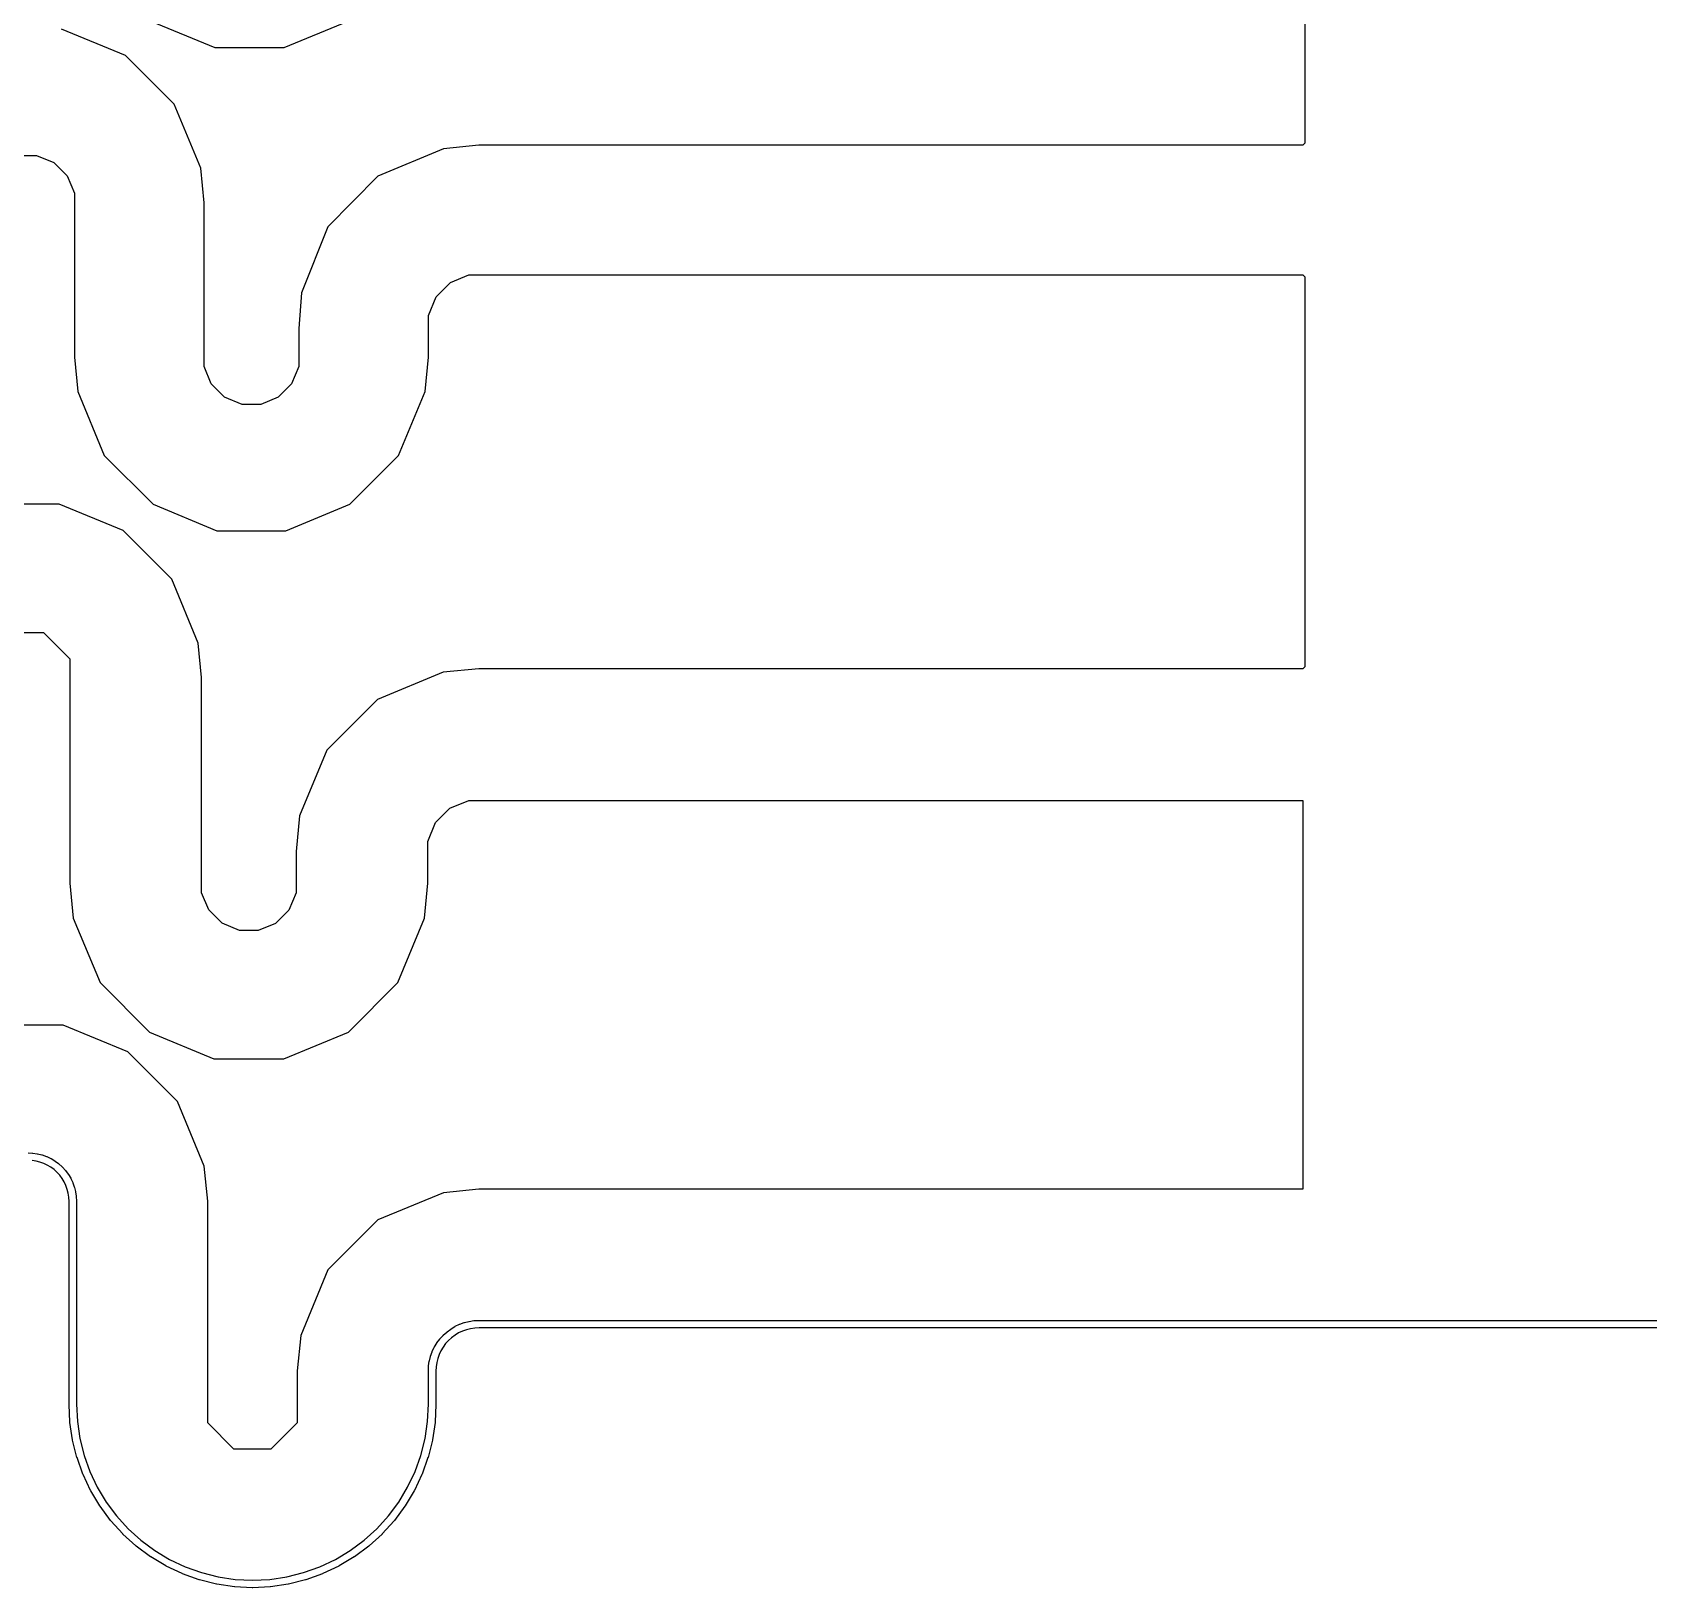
# Model space of a CAD drawing. Header units: metres. Extents: x 0 to 117, y 0 to 64.
# Drawn here: x 63.01 to 68.5, y 21.62 to 26.9 of the extents above; entities that cross this region are included whole.
import ezdxf

# ---------------------------------------------------------------- set-up
doc = ezdxf.new("R2010")
doc.units = ezdxf.units.M

msp = doc.modelspace()

# ---------------------------------------------------------------- linework, layer by layer
for points in [[(67.3351, 27.7193), (67.3351, 26.5224), (67.3285, 26.5156), (64.5312, 26.5156), (64.5312, 26.5156), (64.5312, 26.5156), (64.5312, 26.5156), (64.4106, 26.5036), (64.4106, 26.5036), (64.4106, 26.5036), (64.4106, 26.5036), (64.4106, 26.5036), (64.4106, 26.5036), (64.4106, 26.5036), (64.4106, 26.5036), (64.1878, 26.4102), (64.1878, 26.4102), (64.1878, 26.4102), (64.1878, 26.4102), (64.1878, 26.4102), (64.1878, 26.4102), (64.1878, 26.4102), (64.1878, 26.4102), (64.1878, 26.4102), (64.1878, 26.4102), (64.0187, 26.2379), (64.0187, 26.2379), (64.0187, 26.2379), (64.0187, 26.2379), (64.0187, 26.2379), (64.0187, 26.2379), (64.0187, 26.2379), (64.0187, 26.2379), (64.0187, 26.2379), (64.0187, 26.2379), (63.9293, 26.0139), (63.9293, 26.0139), (63.9293, 26.0139), (63.9293, 26.0139), (63.9293, 26.0139), (63.9293, 26.0139), (63.9293, 26.0139), (63.9293, 26.0139), (63.9194, 25.893), (63.9194, 25.893), (63.9194, 25.893), (63.9194, 25.893), (63.9194, 25.7642), (63.895, 25.7051), (63.8498, 25.6598), (63.7906, 25.6355), (63.7268, 25.6355), (63.6676, 25.6598), (63.6224, 25.7051), (63.598, 25.7642), (63.598, 26.3202), (63.598, 26.3202), (63.598, 26.3202), (63.598, 26.3202), (63.5864, 26.4376), (63.5864, 26.4376), (63.5864, 26.4376), (63.5864, 26.4376), (63.5864, 26.4376), (63.5864, 26.4376), (63.5864, 26.4376), (63.5864, 26.4376), (63.4967, 26.6543), (63.4967, 26.6543), (63.4967, 26.6543), (63.4967, 26.6543), (63.4967, 26.6543), (63.4967, 26.6543), (63.4967, 26.6543), (63.4967, 26.6543), (63.4967, 26.6543), (63.4967, 26.6543), (63.3308, 26.8201), (63.3308, 26.8201), (63.3308, 26.8201), (63.3308, 26.8201), (63.3308, 26.8201), (63.3308, 26.8201), (63.3308, 26.8201), (63.3308, 26.8201), (63.3308, 26.8201), (63.3308, 26.8201), (63.1142, 26.91)], [(63.4172, 26.937), (63.6346, 26.847), (63.6346, 26.847), (63.6346, 26.847), (63.6346, 26.847), (63.6346, 26.847), (63.6346, 26.847), (63.6346, 26.847), (63.6346, 26.847), (63.6346, 26.847), (63.6346, 26.847), (63.8698, 26.847), (63.8698, 26.847), (63.8698, 26.847), (63.8698, 26.847), (63.8698, 26.847), (63.8698, 26.847), (63.8698, 26.847), (63.8698, 26.847), (63.8698, 26.847), (63.8698, 26.847), (64.087, 26.937)], [(62.9648, 26.481), (63.0288, 26.481), (63.0878, 26.4566), (63.133, 26.4114), (63.1576, 26.3522), (63.1576, 25.7962), (63.1576, 25.7962), (63.1576, 25.7962), (63.1576, 25.7962), (63.169, 25.6789), (63.169, 25.6789), (63.169, 25.6789), (63.169, 25.6789), (63.169, 25.6789), (63.169, 25.6789), (63.169, 25.6789), (63.169, 25.6789), (63.259, 25.4622), (63.259, 25.4622), (63.259, 25.4622), (63.259, 25.4622), (63.259, 25.4622), (63.259, 25.4622), (63.259, 25.4622), (63.259, 25.4622), (63.259, 25.4622), (63.259, 25.4622), (63.4246, 25.2964), (63.4246, 25.2964), (63.4246, 25.2964), (63.4246, 25.2964), (63.4246, 25.2964), (63.4246, 25.2964), (63.4246, 25.2964), (63.4246, 25.2964), (63.4246, 25.2964), (63.4246, 25.2964), (63.6412, 25.2064), (63.6412, 25.2064), (63.6412, 25.2064), (63.6412, 25.2064), (63.6412, 25.2064), (63.6412, 25.2064), (63.6412, 25.2064), (63.6412, 25.2064), (63.6412, 25.2064), (63.6412, 25.2064), (63.8759, 25.2064), (63.8759, 25.2064), (63.8759, 25.2064), (63.8759, 25.2064), (63.8759, 25.2064), (63.8759, 25.2064), (63.8759, 25.2064), (63.8759, 25.2064), (63.8759, 25.2064), (63.8759, 25.2064), (64.0926, 25.2961), (64.0926, 25.2961), (64.0926, 25.2961), (64.0926, 25.2961), (64.0926, 25.2961), (64.0926, 25.2961), (64.0926, 25.2961), (64.0926, 25.2961), (64.0926, 25.2961), (64.0926, 25.2961), (64.2584, 25.462), (64.2584, 25.462), (64.2584, 25.462), (64.2584, 25.462), (64.2584, 25.462), (64.2584, 25.462), (64.2584, 25.462), (64.2584, 25.462), (64.2584, 25.462), (64.2584, 25.462), (64.3484, 25.6786), (64.3484, 25.6786), (64.3484, 25.6786), (64.3484, 25.6786), (64.3484, 25.6786), (64.3484, 25.6786), (64.3484, 25.6786), (64.3484, 25.6786), (64.3598, 25.796), (64.3598, 25.796), (64.3598, 25.796), (64.3598, 25.796), (64.3598, 25.9377), (64.386, 26.0007), (64.4342, 26.049), (64.4972, 26.0751), (67.3285, 26.0751), (67.3351, 26.0683), (67.3351, 24.7444), (67.3285, 24.7376), (64.5312, 24.7376), (64.5312, 24.7376), (64.5312, 24.7376), (64.5312, 24.7376), (64.4101, 24.7256), (64.4101, 24.7256), (64.4101, 24.7256), (64.4101, 24.7256), (64.4101, 24.7256), (64.4101, 24.7256), (64.4101, 24.7256), (64.4101, 24.7256), (64.1863, 24.6329), (64.1863, 24.6329), (64.1863, 24.6329), (64.1863, 24.6329), (64.1863, 24.6329), (64.1863, 24.6329), (64.1863, 24.6329), (64.1863, 24.6329), (64.1863, 24.6329), (64.1863, 24.6329), (64.0151, 24.4617), (64.0151, 24.4617), (64.0151, 24.4617), (64.0151, 24.4617), (64.0151, 24.4617), (64.0151, 24.4617), (64.0151, 24.4617), (64.0151, 24.4617), (64.0151, 24.4617), (64.0151, 24.4617), (63.9224, 24.238), (63.9224, 24.238), (63.9224, 24.238), (63.9224, 24.238), (63.9224, 24.238), (63.9224, 24.238), (63.9224, 24.238), (63.9224, 24.238), (63.9105, 24.1168), (63.9105, 24.1168), (63.9105, 24.1168), (63.9105, 24.1168), (63.9105, 23.9773), (63.8861, 23.9184), (63.8409, 23.8732), (63.7819, 23.8488), (63.7182, 23.8491), (63.6593, 23.8735), (63.614, 23.9187), (63.5897, 23.9773), (63.5897, 24.7078), (63.5897, 24.7078), (63.5897, 24.7078), (63.5897, 24.7078), (63.5782, 24.8249), (63.5782, 24.8249), (63.5782, 24.8249), (63.5782, 24.8249), (63.5782, 24.8249), (63.5782, 24.8249), (63.5782, 24.8249), (63.5782, 24.8249), (63.4883, 25.0416), (63.4883, 25.0416), (63.4883, 25.0416), (63.4883, 25.0416), (63.4883, 25.0416), (63.4883, 25.0416), (63.4883, 25.0416), (63.4883, 25.0416), (63.4883, 25.0416), (63.4883, 25.0416), (63.3227, 25.2075), (63.3227, 25.2075), (63.3227, 25.2075), (63.3227, 25.2075), (63.3227, 25.2075), (63.3227, 25.2075), (63.3227, 25.2075), (63.3227, 25.2075), (63.3227, 25.2075), (63.3227, 25.2075), (63.106, 25.2971), (63.106, 25.2971), (63.106, 25.2971), (63.106, 25.2971), (63.106, 25.2971), (63.106, 25.2971), (63.106, 25.2971), (63.106, 25.2971), (63.106, 25.2971), (63.106, 25.2971), (62.8716, 25.2969)], [(62.9252, 24.8613), (63.0525, 24.8613), (63.1424, 24.7713), (63.1424, 24.0093), (63.1424, 24.0093), (63.1424, 24.0093), (63.1424, 24.0093), (63.154, 23.8907), (63.154, 23.8907), (63.154, 23.8907), (63.154, 23.8907), (63.154, 23.8907), (63.154, 23.8907), (63.154, 23.8907), (63.154, 23.8907), (63.245, 23.6718), (63.245, 23.6718), (63.245, 23.6718), (63.245, 23.6718), (63.245, 23.6718), (63.245, 23.6718), (63.245, 23.6718), (63.245, 23.6718), (63.245, 23.6718), (63.245, 23.6718), (63.4126, 23.5041), (63.4126, 23.5041), (63.4126, 23.5041), (63.4126, 23.5041), (63.4126, 23.5041), (63.4126, 23.5041), (63.4126, 23.5041), (63.4126, 23.5041), (63.4126, 23.5041), (63.4126, 23.5041), (63.6316, 23.4135), (63.6316, 23.4135), (63.6316, 23.4135), (63.6316, 23.4135), (63.6316, 23.4135), (63.6316, 23.4135), (63.6316, 23.4135), (63.6316, 23.4135), (63.6316, 23.4135), (63.6316, 23.4135), (63.8686, 23.4135), (63.8686, 23.4135), (63.8686, 23.4135), (63.8686, 23.4135), (63.8686, 23.4135), (63.8686, 23.4135), (63.8686, 23.4135), (63.8686, 23.4135), (63.8686, 23.4135), (63.8686, 23.4135), (64.0878, 23.5041), (64.0878, 23.5041), (64.0878, 23.5041), (64.0878, 23.5041), (64.0878, 23.5041), (64.0878, 23.5041), (64.0878, 23.5041), (64.0878, 23.5041), (64.0878, 23.5041), (64.0878, 23.5041), (64.2554, 23.6718), (64.2554, 23.6718), (64.2554, 23.6718), (64.2554, 23.6718), (64.2554, 23.6718), (64.2554, 23.6718), (64.2554, 23.6718), (64.2554, 23.6718), (64.2554, 23.6718), (64.2554, 23.6718), (64.3461, 23.8907), (64.3461, 23.8907), (64.3461, 23.8907), (64.3461, 23.8907), (64.3461, 23.8907), (64.3461, 23.8907), (64.3461, 23.8907), (64.3461, 23.8907), (64.3578, 24.0093), (64.3578, 24.0093), (64.3578, 24.0093), (64.3578, 24.0093), (64.3578, 24.1513), (64.3842, 24.2151), (64.4329, 24.2639), (64.4967, 24.2903), (67.3285, 24.2903), (67.3285, 22.9702), (64.5312, 22.9702), (64.5312, 22.9702), (64.5312, 22.9702), (64.5312, 22.9702), (64.4108, 22.9586), (64.4108, 22.9586), (64.4108, 22.9586), (64.4108, 22.9586), (64.4108, 22.9586), (64.4108, 22.9586), (64.4108, 22.9586), (64.4108, 22.9586), (64.1883, 22.8664), (64.1883, 22.8664), (64.1883, 22.8664), (64.1883, 22.8664), (64.1883, 22.8664), (64.1883, 22.8664), (64.1883, 22.8664), (64.1883, 22.8664), (64.1883, 22.8664), (64.1883, 22.8664), (64.0182, 22.6962), (64.0182, 22.6962), (64.0182, 22.6962), (64.0182, 22.6962), (64.0182, 22.6962), (64.0182, 22.6962), (64.0182, 22.6962), (64.0182, 22.6962), (64.0182, 22.6962), (64.0182, 22.6962), (63.926, 22.4737), (63.926, 22.4737), (63.926, 22.4737), (63.926, 22.4737), (63.926, 22.4737), (63.926, 22.4737), (63.926, 22.4737), (63.926, 22.4737), (63.9143, 22.3533), (63.9143, 22.3533), (63.9143, 22.3533), (63.9143, 22.3533), (63.9143, 22.1772), (63.8251, 22.0881), (63.6991, 22.0881), (63.6102, 22.1772), (63.6102, 22.9296), (63.6102, 22.9296), (63.6102, 22.9296), (63.6102, 22.9296), (63.5986, 23.0487), (63.5986, 23.0487), (63.5986, 23.0487), (63.5986, 23.0487), (63.5986, 23.0487), (63.5986, 23.0487), (63.5986, 23.0487), (63.5986, 23.0487), (63.5074, 23.2684), (63.5074, 23.2684), (63.5074, 23.2684), (63.5074, 23.2684), (63.5074, 23.2684), (63.5074, 23.2684), (63.5074, 23.2684), (63.5074, 23.2684), (63.5074, 23.2684), (63.5074, 23.2684), (63.3392, 23.4368), (63.3392, 23.4368), (63.3392, 23.4368), (63.3392, 23.4368), (63.3392, 23.4368), (63.3392, 23.4368), (63.3392, 23.4368), (63.3392, 23.4368), (63.3392, 23.4368), (63.3392, 23.4368), (63.1193, 23.528), (63.1193, 23.528), (63.1193, 23.528), (63.1193, 23.528), (63.1193, 23.528), (63.1193, 23.528), (63.1193, 23.528), (63.1193, 23.528), (63.1193, 23.528), (63.1193, 23.528), (62.8813, 23.528)], [(63.0008, 23.0942), (63.0156, 23.0934), (63.0169, 23.0933), (63.0316, 23.0911), (63.0328, 23.0909), (63.0473, 23.0873), (63.0485, 23.0869), (63.0625, 23.0819), (63.0637, 23.0814), (63.0772, 23.075), (63.0783, 23.0744), (63.091, 23.0668), (63.0921, 23.0661), (63.1041, 23.0572), (63.105, 23.0564), (63.1161, 23.0464), (63.1169, 23.0455), (63.127, 23.0345), (63.1277, 23.0335), (63.1366, 23.0216), (63.1373, 23.0205), (63.145, 23.0077), (63.1456, 23.0066), (63.1519, 22.9932), (63.1524, 22.992), (63.1574, 22.978), (63.1578, 22.9768), (63.1614, 22.9623), (63.1617, 22.9611), (63.1639, 22.9463), (63.164, 22.9453), (63.165, 22.9304), (63.165, 22.9296), (63.165, 22.2406), (63.165, 22.2406), (63.165, 22.2406), (63.165, 22.2406), (63.1679, 22.1817), (63.1679, 22.1817), (63.1679, 22.1817), (63.1679, 22.1817), (63.1765, 22.1237), (63.1765, 22.1237), (63.1765, 22.1237), (63.1765, 22.1237), (63.1907, 22.0668), (63.1907, 22.0668), (63.1907, 22.0668), (63.1907, 22.0668), (63.2105, 22.0116), (63.2105, 22.0116), (63.2105, 22.0116), (63.2105, 22.0116), (63.2355, 21.9586), (63.2355, 21.9586), (63.2355, 21.9586), (63.2355, 21.9586), (63.2657, 21.9083), (63.2657, 21.9083), (63.2657, 21.9083), (63.2657, 21.9083), (63.3006, 21.8613), (63.3006, 21.8613), (63.3006, 21.8613), (63.3006, 21.8613), (63.34, 21.8178), (63.34, 21.8178), (63.34, 21.8178), (63.34, 21.8178), (63.3834, 21.7785), (63.3834, 21.7785), (63.3834, 21.7785), (63.3834, 21.7785), (63.4305, 21.7435), (63.4305, 21.7435), (63.4305, 21.7435), (63.4305, 21.7435), (63.4808, 21.7134), (63.4808, 21.7134), (63.4808, 21.7134), (63.4808, 21.7134), (63.5338, 21.6883), (63.5338, 21.6883), (63.5338, 21.6883), (63.5338, 21.6883), (63.589, 21.6686), (63.589, 21.6686), (63.589, 21.6686), (63.589, 21.6686), (63.6458, 21.6543), (63.6458, 21.6543), (63.6458, 21.6543), (63.6458, 21.6543), (63.7038, 21.6457), (63.7038, 21.6457), (63.7038, 21.6457), (63.7038, 21.6457), (63.7624, 21.6429), (63.7624, 21.6429), (63.7624, 21.6429), (63.7624, 21.6429), (63.8209, 21.6457), (63.8209, 21.6457), (63.8209, 21.6457), (63.8209, 21.6457), (63.8789, 21.6543), (63.8789, 21.6543), (63.8789, 21.6543), (63.8789, 21.6543), (63.9358, 21.6686), (63.9358, 21.6686), (63.9358, 21.6686), (63.9358, 21.6686), (63.991, 21.6883), (63.991, 21.6883), (63.991, 21.6883), (63.991, 21.6883), (64.044, 21.7134), (64.044, 21.7134), (64.044, 21.7134), (64.044, 21.7134), (64.0943, 21.7435), (64.0943, 21.7435), (64.0943, 21.7435), (64.0943, 21.7435), (64.1414, 21.7785), (64.1414, 21.7785), (64.1414, 21.7785), (64.1414, 21.7785), (64.1848, 21.8178), (64.1848, 21.8178), (64.1848, 21.8178), (64.1848, 21.8178), (64.2242, 21.8613), (64.2242, 21.8613), (64.2242, 21.8613), (64.2242, 21.8613), (64.2591, 21.9083), (64.2591, 21.9083), (64.2591, 21.9083), (64.2591, 21.9083), (64.2892, 21.9586), (64.2892, 21.9586), (64.2892, 21.9586), (64.2892, 21.9586), (64.3143, 22.0116), (64.3143, 22.0116), (64.3143, 22.0116), (64.3143, 22.0116), (64.334, 22.0668), (64.334, 22.0668), (64.334, 22.0668), (64.334, 22.0668), (64.3483, 22.1237), (64.3483, 22.1237), (64.3483, 22.1237), (64.3483, 22.1237), (64.3569, 22.1817), (64.3569, 22.1817), (64.3569, 22.1817), (64.3569, 22.1817), (64.3595, 22.2405), (64.3595, 22.2405), (64.3595, 22.2405), (64.3595, 22.2405), (64.3595, 22.3533), (64.3595, 22.3539), (64.3603, 22.3695), (64.3604, 22.3707), (64.3627, 22.3862), (64.363, 22.3874), (64.3668, 22.4025), (64.3671, 22.4037), (64.3724, 22.4184), (64.3729, 22.4195), (64.3795, 22.4337), (64.3801, 22.4348), (64.3881, 22.4481), (64.3888, 22.4492), (64.3981, 22.4617), (64.3989, 22.4627), (64.4094, 22.4742), (64.4103, 22.4751), (64.4218, 22.4856), (64.4228, 22.4864), (64.4353, 22.4957), (64.4364, 22.4964), (64.4498, 22.5044), (64.4509, 22.505), (64.465, 22.5117), (64.4661, 22.5121), (64.4808, 22.5174), (64.482, 22.5178), (64.4971, 22.5215), (64.4984, 22.5218), (64.5138, 22.5241), (64.515, 22.5242), (64.5306, 22.525), (64.5312, 22.525), (73.0499, 22.525)], [(73.0496, 22.4996), (64.5316, 22.4996), (64.5316, 22.4996), (64.5316, 22.4996), (64.5316, 22.4996), (64.5169, 22.4989), (64.5169, 22.4989), (64.5169, 22.4989), (64.5169, 22.4989), (64.5027, 22.4967), (64.5027, 22.4967), (64.5027, 22.4967), (64.5027, 22.4967), (64.4888, 22.4933), (64.4888, 22.4933), (64.4888, 22.4933), (64.4888, 22.4933), (64.4753, 22.4884), (64.4753, 22.4884), (64.4753, 22.4884), (64.4753, 22.4884), (64.4623, 22.4823), (64.4623, 22.4823), (64.4623, 22.4823), (64.4623, 22.4823), (64.45, 22.4749), (64.45, 22.4749), (64.45, 22.4749), (64.45, 22.4749), (64.4384, 22.4663), (64.4384, 22.4663), (64.4384, 22.4663), (64.4384, 22.4663), (64.4278, 22.4567), (64.4278, 22.4567), (64.4278, 22.4567), (64.4278, 22.4567), (64.4182, 22.4461), (64.4182, 22.4461), (64.4182, 22.4461), (64.4182, 22.4461), (64.4096, 22.4345), (64.4096, 22.4345), (64.4096, 22.4345), (64.4096, 22.4345), (64.4022, 22.4222), (64.4022, 22.4222), (64.4022, 22.4222), (64.4022, 22.4222), (64.3961, 22.4093), (64.3961, 22.4093), (64.3961, 22.4093), (64.3961, 22.4093), (64.3913, 22.3957), (64.3913, 22.3957), (64.3913, 22.3957), (64.3913, 22.3957), (64.3878, 22.3818), (64.3878, 22.3818), (64.3878, 22.3818), (64.3878, 22.3818), (64.3857, 22.3676), (64.3857, 22.3676), (64.3857, 22.3676), (64.3857, 22.3676), (64.3849, 22.353), (64.3849, 22.353), (64.3849, 22.353), (64.3849, 22.353), (64.3849, 22.2402), (64.3849, 22.2397), (64.3822, 22.1799), (64.3821, 22.1786), (64.3733, 22.1193), (64.3731, 22.1181), (64.3585, 22.06), (64.3582, 22.0589), (64.338, 22.0025), (64.3375, 22.0013), (64.3119, 21.9472), (64.3113, 21.9461), (64.2806, 21.8948), (64.2799, 21.8937), (64.2442, 21.8456), (64.2434, 21.8447), (64.2032, 21.8003), (64.2023, 21.7994), (64.158, 21.7592), (64.157, 21.7584), (64.1089, 21.7227), (64.1079, 21.7221), (64.0565, 21.6913), (64.0554, 21.6907), (64.0013, 21.6651), (64.0001, 21.6646), (63.9438, 21.6444), (63.9426, 21.6441), (63.8845, 21.6295), (63.8833, 21.6293), (63.824, 21.6205), (63.8228, 21.6204), (63.763, 21.6174), (63.7618, 21.6174), (63.702, 21.6204), (63.7007, 21.6205), (63.6415, 21.6293), (63.6403, 21.6295), (63.5822, 21.6441), (63.581, 21.6444), (63.5246, 21.6646), (63.5235, 21.6651), (63.4693, 21.6907), (63.4682, 21.6913), (63.4169, 21.7221), (63.4159, 21.7227), (63.3678, 21.7584), (63.3668, 21.7592), (63.3224, 21.7994), (63.3216, 21.8003), (63.2813, 21.8447), (63.2806, 21.8456), (63.2449, 21.8937), (63.2442, 21.8948), (63.2134, 21.9461), (63.2128, 21.9472), (63.1872, 22.0013), (63.1868, 22.0025), (63.1666, 22.0589), (63.1662, 22.06), (63.1517, 22.1181), (63.1514, 22.1193), (63.1426, 22.1786), (63.1425, 22.1798), (63.1396, 22.2396), (63.1396, 22.2402), (63.1396, 22.9292), (63.1396, 22.9292), (63.1396, 22.9292), (63.1396, 22.9292), (63.1386, 22.9431), (63.1386, 22.9431), (63.1386, 22.9431), (63.1386, 22.9431), (63.1366, 22.9567), (63.1366, 22.9567), (63.1366, 22.9567), (63.1366, 22.9567), (63.1333, 22.97), (63.1333, 22.97), (63.1333, 22.97), (63.1333, 22.97), (63.1287, 22.9829), (63.1287, 22.9829), (63.1287, 22.9829), (63.1287, 22.9829), (63.1229, 22.9952), (63.1229, 22.9952), (63.1229, 22.9952), (63.1229, 22.9952), (63.1158, 23.0069), (63.1158, 23.0069), (63.1158, 23.0069), (63.1158, 23.0069), (63.1077, 23.0179), (63.1077, 23.0179), (63.1077, 23.0179), (63.1077, 23.0179), (63.0985, 23.028), (63.0985, 23.028), (63.0985, 23.028), (63.0985, 23.028), (63.0884, 23.0372), (63.0884, 23.0372), (63.0884, 23.0372), (63.0884, 23.0372), (63.0774, 23.0453), (63.0774, 23.0453), (63.0774, 23.0453), (63.0774, 23.0453), (63.0657, 23.0523), (63.0657, 23.0523), (63.0657, 23.0523), (63.0657, 23.0523), (63.0534, 23.0582), (63.0534, 23.0582), (63.0534, 23.0582), (63.0534, 23.0582), (63.0405, 23.0628), (63.0405, 23.0628), (63.0405, 23.0628), (63.0405, 23.0628), (63.0273, 23.0661), (63.0273, 23.0661), (63.0273, 23.0661), (63.0273, 23.0661), (63.0138, 23.0681)]]:
    msp.add_lwpolyline(points)

doc.saveas('drawing.dxf')
